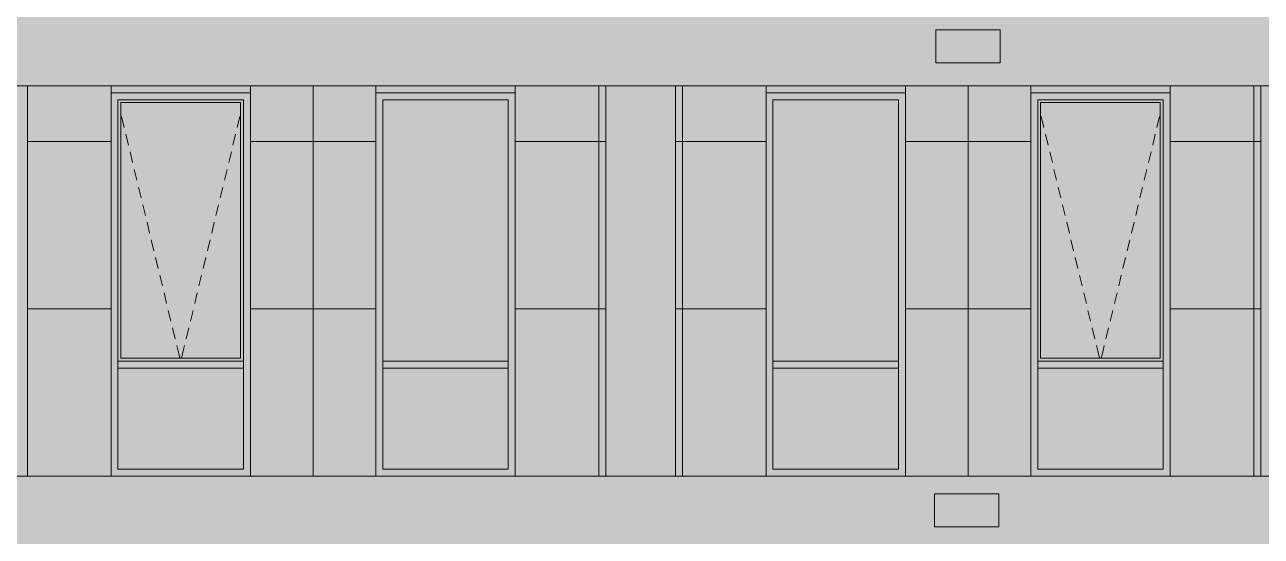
# Model space of a CAD drawing. Header units: millimetres. Extents: x 1499747 to 4230374, y -28481 to 441852.
# Drawn here: x 4054923 to 4063796, y 393397 to 397066 of the extents above; entities that cross this region are included whole.
import ezdxf

# ---------------------------------------------------------------- set-up
doc = ezdxf.new("R2010")
doc.units = ezdxf.units.MM
doc.header["$MEASUREMENT"] = 0
doc.layers.add('Чертеж и Рисунок', color=7, linetype='Continuous')

msp = doc.modelspace()

# ---------------------------------------------------------------- hatches: boundary and pattern name
at = {"layer": 'Чертеж и Рисунок', "linetype": 'Continuous', "lineweight": 0, "true_color": 0xffffff}
for points in [[(4054441.97367, 397128.40713), (4054441.97367, 396628.40637), (4068441.89505, 396628.40637), (4068441.89505, 397128.40713)], [(4061461.48439, 396793.00662), (4061923.3851, 396793.00662), (4061923.3851, 397028.70698), (4061461.48439, 397028.70698)], [(4054941.97443, 396628.40637), (4054441.97367, 396628.40637), (4054441.97367, 393828.40209), (4054941.97443, 393828.40209)], [(4059091.98077, 396628.40637), (4054941.97443, 396628.40637), (4054941.97443, 393828.40209), (4055541.97535, 393828.40209), (4055541.97535, 396578.40629), (4056541.97687, 396578.40629), (4056541.97687, 393828.40209), (4057441.67825, 393828.40209), (4057441.67825, 396578.40629), (4058441.67978, 396578.40629), (4058441.67978, 393828.40209), (4059091.98077, 393828.40209)], [(4059091.98077, 393828.40209), (4059591.98153, 393828.40209), (4059591.98153, 396628.40637), (4059091.98077, 396628.40637)], [(4059591.98153, 393828.40209), (4060242.28253, 393828.40209), (4060242.28253, 396578.40629), (4061242.28405, 396578.40629), (4061242.28405, 393828.40209), (4062141.78543, 393828.40209), (4062141.78543, 396578.40629), (4063141.78696, 396578.40629), (4063141.78696, 393828.40209), (4063791.98795, 393828.40209), (4063791.98795, 396628.40637), (4059591.98153, 396628.40637)], [(4063791.98795, 393828.40209), (4064291.98871, 393828.40209), (4064291.98871, 396628.40637), (4063791.98795, 396628.40637)], [(4054441.97367, 393828.40209), (4054441.97367, 393328.40133), (4068441.89505, 393328.40133), (4068441.89505, 393828.40209)], [(4061451.98438, 393464.70154), (4061913.78508, 393464.70154), (4061913.78508, 393700.4019), (4061451.98438, 393700.4019)]]:
    msp.add_hatch(color=7, dxfattribs=at).paths.add_polyline_path(points)
at = {"layer": 'Чертеж и Рисунок', "linetype": 'Continuous', "lineweight": 0, "true_color": 0x2e2e2e}
for points in [[(4055541.97535, 396228.40576), (4055591.97542, 396228.40576), (4055591.97542, 396528.40622), (4055541.97535, 396578.40629)], [(4056041.97611, 396578.40629), (4055541.97535, 396578.40629), (4055591.97542, 396528.40622), (4056041.97611, 396528.40622)], [(4056041.97611, 396578.40629), (4056041.97611, 396528.40622), (4056491.9768, 396528.40622), (4056541.97687, 396578.40629)], [(4056541.97687, 396228.40576), (4056541.97687, 396578.40629), (4056491.9768, 396528.40622), (4056491.9768, 396228.40576)], [(4057941.67901, 396578.40629), (4057441.67825, 396578.40629), (4057491.67832, 396528.40622), (4057941.67901, 396528.40622)], [(4057441.67825, 396578.40629), (4057441.67825, 396228.40576), (4057491.67832, 396228.40576), (4057491.67832, 396528.40622)], [(4057941.67901, 396578.40629), (4057941.67901, 396528.40622), (4058391.6797, 396528.40622), (4058441.67978, 396578.40629)], [(4058441.67978, 396228.40576), (4058441.67978, 396578.40629), (4058391.6797, 396528.40622), (4058391.6797, 396228.40576)], [(4060742.28329, 396578.40629), (4060242.28253, 396578.40629), (4060292.2826, 396528.40622), (4060742.28329, 396528.40622)], [(4060242.28253, 396228.40576), (4060292.2826, 396228.40576), (4060292.2826, 396528.40622), (4060242.28253, 396578.40629)], [(4060742.28329, 396578.40629), (4060742.28329, 396528.40622), (4061192.28398, 396528.40622), (4061242.28405, 396578.40629)], [(4061242.28405, 396228.40576), (4061242.28405, 396578.40629), (4061192.28398, 396528.40622), (4061192.28398, 396228.40576)], [(4062141.78543, 396578.40629), (4062141.78543, 396228.40576), (4062191.78551, 396228.40576), (4062191.78551, 396528.40622)], [(4062641.78619, 396578.40629), (4062141.78543, 396578.40629), (4062191.78551, 396528.40622), (4062641.78619, 396528.40622)], [(4062641.78619, 396578.40629), (4062641.78619, 396528.40622), (4063091.78688, 396528.40622), (4063141.78696, 396578.40629)], [(4063141.78696, 396228.40576), (4063141.78696, 396578.40629), (4063091.78688, 396528.40622), (4063091.78688, 396228.40576)], [(4055541.97535, 394828.40362), (4055591.97542, 394828.40362), (4055591.97542, 396228.40576), (4055541.97535, 396228.40576)], [(4056541.97687, 394828.40362), (4056541.97687, 396228.40576), (4056491.9768, 396228.40576), (4056491.9768, 394828.40362)], [(4057441.67825, 394828.40362), (4057491.67832, 394828.40362), (4057491.67832, 396228.40576), (4057441.67825, 396228.40576)], [(4058441.67978, 394828.40362), (4058441.67978, 396228.40576), (4058391.6797, 396228.40576), (4058391.6797, 394828.40362)], [(4060242.28253, 394828.40362), (4060292.2826, 394828.40362), (4060292.2826, 396228.40576), (4060242.28253, 396228.40576)], [(4061242.28405, 394828.40362), (4061242.28405, 396228.40576), (4061192.28398, 396228.40576), (4061192.28398, 394828.40362)], [(4062141.78543, 396228.40576), (4062141.78543, 394828.40362), (4062191.78551, 394828.40362), (4062191.78551, 396228.40576)], [(4063141.78696, 394828.40362), (4063141.78696, 396228.40576), (4063091.78688, 396228.40576), (4063091.78688, 394828.40362)], [(4055541.97535, 394628.40332), (4055591.97542, 394628.40332), (4055591.97542, 394828.40362), (4055541.97535, 394828.40362)], [(4056541.97687, 394628.40332), (4056541.97687, 394828.40362), (4056491.9768, 394828.40362), (4056491.9768, 394628.40332)], [(4057441.67825, 394628.40332), (4057491.67832, 394628.40332), (4057491.67832, 394828.40362), (4057441.67825, 394828.40362)], [(4058441.67978, 394628.40332), (4058441.67978, 394828.40362), (4058391.6797, 394828.40362), (4058391.6797, 394628.40332)], [(4060242.28253, 394628.40332), (4060292.2826, 394628.40332), (4060292.2826, 394828.40362), (4060242.28253, 394828.40362)], [(4061242.28405, 394628.40332), (4061242.28405, 394828.40362), (4061192.28398, 394828.40362), (4061192.28398, 394628.40332)], [(4062141.78543, 394628.40332), (4062191.78551, 394628.40332), (4062191.78551, 394828.40362), (4062141.78543, 394828.40362)], [(4063141.78696, 394628.40332), (4063141.78696, 394828.40362), (4063091.78688, 394828.40362), (4063091.78688, 394628.40332)], [(4055541.97535, 394628.40332), (4055541.97535, 393828.40209), (4055591.97542, 393878.40217), (4055591.97542, 394628.40332)], [(4055591.97542, 394603.40328), (4056041.97611, 394603.40328), (4056041.97611, 394653.40335), (4055591.97542, 394653.40335)], [(4056041.97611, 394653.40335), (4056041.97611, 394603.40328), (4056491.9768, 394603.40328), (4056491.9768, 394653.40335)], [(4056541.97687, 394628.40332), (4056491.9768, 394628.40332), (4056491.9768, 393878.40217), (4056541.97687, 393828.40209)], [(4057441.67825, 394628.40332), (4057441.67825, 393828.40209), (4057491.67832, 393878.40217), (4057491.67832, 394628.40332)], [(4057491.67832, 394603.40328), (4057941.67901, 394603.40328), (4057941.67901, 394653.40335), (4057491.67832, 394653.40335)], [(4057941.67901, 394653.40335), (4057941.67901, 394603.40328), (4058391.6797, 394603.40328), (4058391.6797, 394653.40335)], [(4058441.67978, 394628.40332), (4058391.6797, 394628.40332), (4058391.6797, 393878.40217), (4058441.67978, 393828.40209)], [(4060242.28253, 394628.40332), (4060242.28253, 393828.40209), (4060292.2826, 393878.40217), (4060292.2826, 394628.40332)], [(4060292.2826, 394603.40328), (4060742.28329, 394603.40328), (4060742.28329, 394653.40335), (4060292.2826, 394653.40335)], [(4060742.28329, 394653.40335), (4060742.28329, 394603.40328), (4061192.28398, 394603.40328), (4061192.28398, 394653.40335)], [(4061242.28405, 394628.40332), (4061192.28398, 394628.40332), (4061192.28398, 393878.40217), (4061242.28405, 393828.40209)], [(4062141.78543, 394628.40332), (4062141.78543, 393828.40209), (4062191.78551, 393878.40217), (4062191.78551, 394628.40332)], [(4062191.78551, 394603.40328), (4062641.78619, 394603.40328), (4062641.78619, 394653.40335), (4062191.78551, 394653.40335)], [(4062641.78619, 394653.40335), (4062641.78619, 394603.40328), (4063091.78688, 394603.40328), (4063091.78688, 394653.40335)], [(4063141.78696, 394628.40332), (4063091.78688, 394628.40332), (4063091.78688, 393878.40217), (4063141.78696, 393828.40209)], [(4056041.97611, 393828.40209), (4056041.97611, 393878.40217), (4055591.97542, 393878.40217), (4055541.97535, 393828.40209)], [(4056041.97611, 393828.40209), (4056541.97687, 393828.40209), (4056491.9768, 393878.40217), (4056041.97611, 393878.40217)], [(4057441.67825, 393828.40209), (4057941.67901, 393828.40209), (4057941.67901, 393878.40217), (4057491.67832, 393878.40217)], [(4057941.67901, 393828.40209), (4058441.67978, 393828.40209), (4058391.6797, 393878.40217), (4057941.67901, 393878.40217)], [(4060742.28329, 393828.40209), (4060742.28329, 393878.40217), (4060292.2826, 393878.40217), (4060242.28253, 393828.40209)], [(4060742.28329, 393828.40209), (4061242.28405, 393828.40209), (4061192.28398, 393878.40217), (4060742.28329, 393878.40217)], [(4062141.78543, 393828.40209), (4062641.78619, 393828.40209), (4062641.78619, 393878.40217), (4062191.78551, 393878.40217)], [(4062641.78619, 393828.40209), (4063141.78696, 393828.40209), (4063091.78688, 393878.40217), (4062641.78619, 393878.40217)]]:
    msp.add_hatch(color=250, dxfattribs=at).paths.add_polyline_path(points)
at = {"layer": 'Чертеж и Рисунок', "linetype": 'Continuous', "lineweight": 0, "true_color": 0xf7fdff}
for points in [[(4055591.97542, 394653.40335), (4055611.97545, 394673.40338), (4055611.97545, 396508.40619), (4055591.97542, 396528.40622)], [(4056491.9768, 396528.40622), (4055591.97542, 396528.40622), (4055611.97545, 396508.40619), (4056471.97677, 396508.40619)], [(4056491.9768, 394653.40335), (4056491.9768, 396528.40622), (4056471.97677, 396508.40619), (4056471.97677, 394673.40338)], [(4062191.78551, 394653.40335), (4062211.78554, 394673.40338), (4062211.78554, 396508.40619), (4062191.78551, 396528.40622)], [(4063091.78688, 396528.40622), (4062191.78551, 396528.40622), (4062211.78554, 396508.40619), (4063071.78685, 396508.40619)], [(4063091.78688, 394653.40335), (4063091.78688, 396528.40622), (4063071.78685, 396508.40619), (4063071.78685, 394673.40338)], [(4056491.9768, 394653.40335), (4056471.97677, 394673.40338), (4055611.97545, 394673.40338), (4055591.97542, 394653.40335)], [(4063091.78688, 394653.40335), (4063071.78685, 394673.40338), (4062211.78554, 394673.40338), (4062191.78551, 394653.40335)]]:
    msp.add_hatch(color=7, dxfattribs=at).paths.add_polyline_path(points)
at = {"layer": 'Чертеж и Рисунок', "linetype": 'Continuous', "lineweight": 0, "true_color": 0x84adf9}
for points in [[(4055611.97545, 394673.40338), (4056471.97677, 394673.40338), (4056471.97677, 396508.40619), (4055611.97545, 396508.40619)], [(4057491.67832, 394653.40335), (4058391.6797, 394653.40335), (4058391.6797, 394828.40362), (4058391.6797, 396228.40576), (4058391.6797, 396528.40622), (4057491.67832, 396528.40622)], [(4060292.2826, 394653.40335), (4061192.28398, 394653.40335), (4061192.28398, 394828.40362), (4061192.28398, 396228.40576), (4061192.28398, 396528.40622), (4060292.2826, 396528.40622)], [(4062211.78554, 394673.40338), (4063071.78685, 394673.40338), (4063071.78685, 396508.40619), (4062211.78554, 396508.40619)], [(4055591.97542, 394603.40328), (4055591.97542, 393878.40217), (4056491.9768, 393878.40217), (4056491.9768, 394603.40328)], [(4057491.67832, 394603.40328), (4057491.67832, 393878.40217), (4058391.6797, 393878.40217), (4058391.6797, 394603.40328)], [(4060292.2826, 394603.40328), (4060292.2826, 393878.40217), (4061192.28398, 393878.40217), (4061192.28398, 394603.40328)], [(4062191.78551, 394603.40328), (4062191.78551, 393878.40217), (4063091.78688, 393878.40217), (4063091.78688, 394603.40328)]]:
    msp.add_hatch(color=161, dxfattribs=at).paths.add_polyline_path(points)

# ---------------------------------------------------------------- linework, layer by layer
at = {"layer": 'Чертеж и Рисунок', "color": 7, "linetype": 'Continuous', "lineweight": 5}
for points in [[(4061461.48439, 396793.00662), (4061461.48439, 397028.70698)], [(4061461.48439, 397028.70698), (4061923.3851, 397028.70698)], [(4061923.3851, 397028.70698), (4061923.3851, 396793.00662)], [(4061923.3851, 396793.00662), (4061461.48439, 396793.00662)], [(4054441.97367, 396628.40637), (4068441.89505, 396628.40637)], [(4054941.97443, 393828.40209), (4054941.97443, 396628.40637)], [(4055541.97535, 396578.40629), (4056541.97687, 396578.40629)], [(4057441.67825, 396578.40629), (4058441.67978, 396578.40629)], [(4059091.98077, 393828.40209), (4059091.98077, 396628.40637)], [(4059591.98153, 393828.40209), (4059591.98153, 396628.40637)], [(4060242.28253, 396578.40629), (4061242.28405, 396578.40629)], [(4062141.78543, 396578.40629), (4063141.78696, 396578.40629)], [(4063141.78696, 396578.40629), (4063141.78696, 393828.40209)], [(4063791.98795, 393828.40209), (4063791.98795, 396628.40637)], [(4055591.97542, 396228.40576), (4055591.97542, 396528.40622)], [(4055591.97542, 396528.40622), (4056041.97611, 396528.40622)], [(4055611.97545, 396508.40619), (4055611.97545, 394673.40338)], [(4056471.97677, 396508.40619), (4055611.97545, 396508.40619)], [(4056041.97611, 396528.40622), (4056491.9768, 396528.40622)], [(4056471.97677, 394673.40338), (4056471.97677, 396508.40619)], [(4056491.9768, 396228.40576), (4056491.9768, 396528.40622)], [(4057491.67832, 396528.40622), (4057941.67901, 396528.40622)], [(4057491.67832, 396228.40576), (4057491.67832, 396528.40622)], [(4057941.67901, 396528.40622), (4058391.6797, 396528.40622)], [(4058391.6797, 396228.40576), (4058391.6797, 396528.40622)], [(4060292.2826, 396528.40622), (4060742.28329, 396528.40622)], [(4060292.2826, 396228.40576), (4060292.2826, 396528.40622)], [(4060742.28329, 396528.40622), (4061192.28398, 396528.40622)], [(4061192.28398, 396228.40576), (4061192.28398, 396528.40622)], [(4062191.78551, 396228.40576), (4062191.78551, 396528.40622)], [(4062191.78551, 396528.40622), (4062641.78619, 396528.40622)], [(4062211.78554, 396508.40619), (4062211.78554, 394673.40338)], [(4063071.78685, 396508.40619), (4062211.78554, 396508.40619)], [(4062641.78619, 396528.40622), (4063091.78688, 396528.40622)], [(4063071.78685, 394673.40338), (4063071.78685, 396508.40619)], [(4063091.78688, 396228.40576), (4063091.78688, 396528.40622)], [(4055591.97542, 394828.40362), (4055591.97542, 396228.40576)], [(4056491.9768, 394828.40362), (4056491.9768, 396228.40576)], [(4057491.67832, 394828.40362), (4057491.67832, 396228.40576)], [(4058391.6797, 394828.40362), (4058391.6797, 396228.40576)], [(4060292.2826, 394828.40362), (4060292.2826, 396228.40576)], [(4061192.28398, 394828.40362), (4061192.28398, 396228.40576)], [(4062191.78551, 394828.40362), (4062191.78551, 396228.40576)], [(4063091.78688, 394828.40362), (4063091.78688, 396228.40576)], [(4055591.97542, 394653.40335), (4055591.97542, 394828.40362)], [(4056491.9768, 394653.40335), (4056491.9768, 394828.40362)], [(4057491.67832, 394653.40335), (4057491.67832, 394828.40362)], [(4058391.6797, 394653.40335), (4058391.6797, 394828.40362)], [(4060292.2826, 394653.40335), (4060292.2826, 394828.40362)], [(4061192.28398, 394653.40335), (4061192.28398, 394828.40362)], [(4062191.78551, 394653.40335), (4062191.78551, 394828.40362)], [(4063091.78688, 394653.40335), (4063091.78688, 394828.40362)], [(4055591.97542, 394628.40332), (4055591.97542, 394653.40335)], [(4056041.97611, 394653.40335), (4055591.97542, 394653.40335)], [(4055591.97542, 394603.40328), (4055591.97542, 394628.40332)], [(4055591.97542, 393878.40217), (4055591.97542, 394603.40328)], [(4056041.97611, 394603.40328), (4055591.97542, 394603.40328)], [(4055611.97545, 394673.40338), (4056471.97677, 394673.40338)], [(4056491.9768, 394653.40335), (4056041.97611, 394653.40335)], [(4056491.9768, 394603.40328), (4056041.97611, 394603.40328)], [(4056491.9768, 394628.40332), (4056491.9768, 394653.40335)], [(4056491.9768, 394603.40328), (4056491.9768, 394628.40332)], [(4056491.9768, 393878.40217), (4056491.9768, 394603.40328)], [(4057941.67901, 394653.40335), (4057491.67832, 394653.40335)], [(4057491.67832, 394628.40332), (4057491.67832, 394653.40335)], [(4057491.67832, 394603.40328), (4057491.67832, 394628.40332)], [(4057941.67901, 394603.40328), (4057491.67832, 394603.40328)], [(4057491.67832, 393878.40217), (4057491.67832, 394603.40328)], [(4058391.6797, 394653.40335), (4057941.67901, 394653.40335)], [(4058391.6797, 394603.40328), (4057941.67901, 394603.40328)], [(4058391.6797, 394628.40332), (4058391.6797, 394653.40335)], [(4058391.6797, 394603.40328), (4058391.6797, 394628.40332)], [(4058391.6797, 393878.40217), (4058391.6797, 394603.40328)], [(4060742.28329, 394653.40335), (4060292.2826, 394653.40335)], [(4060292.2826, 394628.40332), (4060292.2826, 394653.40335)], [(4060292.2826, 394603.40328), (4060292.2826, 394628.40332)], [(4060742.28329, 394603.40328), (4060292.2826, 394603.40328)], [(4060292.2826, 393878.40217), (4060292.2826, 394603.40328)], [(4061192.28398, 394653.40335), (4060742.28329, 394653.40335)], [(4061192.28398, 394603.40328), (4060742.28329, 394603.40328)], [(4061192.28398, 394628.40332), (4061192.28398, 394653.40335)], [(4061192.28398, 394603.40328), (4061192.28398, 394628.40332)], [(4061192.28398, 393878.40217), (4061192.28398, 394603.40328)], [(4062191.78551, 394628.40332), (4062191.78551, 394653.40335)], [(4062641.78619, 394653.40335), (4062191.78551, 394653.40335)], [(4062191.78551, 394603.40328), (4062191.78551, 394628.40332)], [(4062191.78551, 393878.40217), (4062191.78551, 394603.40328)], [(4062641.78619, 394603.40328), (4062191.78551, 394603.40328)], [(4062211.78554, 394673.40338), (4063071.78685, 394673.40338)], [(4063091.78688, 394653.40335), (4062641.78619, 394653.40335)], [(4063091.78688, 394603.40328), (4062641.78619, 394603.40328)], [(4063091.78688, 394628.40332), (4063091.78688, 394653.40335)], [(4063091.78688, 394603.40328), (4063091.78688, 394628.40332)], [(4063091.78688, 393878.40217), (4063091.78688, 394603.40328)], [(4054441.97367, 393828.40209), (4068441.89505, 393828.40209)], [(4056041.97611, 393878.40217), (4055591.97542, 393878.40217)], [(4056491.9768, 393878.40217), (4056041.97611, 393878.40217)], [(4057941.67901, 393878.40217), (4057491.67832, 393878.40217)], [(4058391.6797, 393878.40217), (4057941.67901, 393878.40217)], [(4060742.28329, 393878.40217), (4060292.2826, 393878.40217)], [(4061192.28398, 393878.40217), (4060742.28329, 393878.40217)], [(4062641.78619, 393878.40217), (4062191.78551, 393878.40217)], [(4063091.78688, 393878.40217), (4062641.78619, 393878.40217)], [(4061451.98438, 393464.70154), (4061451.98438, 393700.4019)], [(4061451.98438, 393700.4019), (4061913.78508, 393700.4019)], [(4061913.78508, 393700.4019), (4061913.78508, 393464.70154)], [(4061913.78508, 393464.70154), (4061451.98438, 393464.70154)]]:
    msp.add_lwpolyline(points, dxfattribs=at)
at = {"layer": 'Чертеж и Рисунок', "color": 253, "linetype": 'Continuous', "lineweight": 5, "true_color": 0xaaaaaa}
for points in [[(4055541.97535, 396628.40637), (4055541.97535, 393828.40209)], [(4056541.97687, 396628.40637), (4056541.97687, 393828.40209)], [(4056991.77756, 396628.40637), (4056991.77756, 393828.40209)], [(4057441.67825, 396628.40637), (4057441.67825, 393828.40209)], [(4058441.67978, 396628.40637), (4058441.67978, 393828.40209)], [(4059041.68069, 396628.40637), (4059041.68069, 393828.40209)], [(4059642.28161, 396628.40637), (4059642.28161, 393828.40209)], [(4060242.28253, 396628.40637), (4060242.28253, 393828.40209)], [(4061242.28405, 396628.40637), (4061242.28405, 393828.40209)], [(4061692.08474, 396628.40637), (4061692.08474, 393828.40209)], [(4062141.78543, 396628.40637), (4062141.78543, 393828.40209)], [(4063141.98696, 396628.40637), (4063141.98696, 393828.40209)], [(4063741.78787, 396628.40637), (4063741.78787, 393828.40209)], [(4054941.97443, 396228.00576), (4055541.97535, 396228.00576)], [(4056542.37687, 396228.00576), (4057441.67825, 396228.00576)], [(4057441.67825, 396228.00576), (4057442.37825, 396228.00576)], [(4058442.17978, 396228.00576), (4059091.98077, 396228.00576)], [(4059591.98153, 396228.00576), (4060241.98253, 396228.00576)], [(4061241.58405, 396228.00576), (4061242.28405, 396228.00576)], [(4061242.28405, 396228.00576), (4062141.58543, 396228.00576)], [(4063141.98696, 396228.00576), (4063791.98795, 396228.00576)], [(4054941.97443, 395028.00393), (4055541.97535, 395028.00393)], [(4056542.37687, 395028.00393), (4057441.67825, 395028.00393)], [(4057441.67825, 395028.00393), (4057442.37825, 395028.00393)], [(4058442.17978, 395028.00393), (4059091.98077, 395028.00393)], [(4059591.98153, 395028.00393), (4060241.98253, 395028.00393)], [(4061241.58405, 395028.00393), (4061242.28405, 395028.00393)], [(4061242.28405, 395028.00393), (4062141.58543, 395028.00393)], [(4063141.98696, 395028.00393), (4063791.98795, 395028.00393)]]:
    msp.add_lwpolyline(points, dxfattribs=at)
at = {"layer": 'Чертеж и Рисунок', "color": 23, "linetype": 'Continuous', "lineweight": 5, "true_color": 0xbf8080}
for points in [[(4055617.47546, 396407.10603), (4055636.17549, 396329.30591)], [(4056466.47676, 396407.10603), (4056447.67673, 396329.30591)], [(4062217.28554, 396407.10603), (4062236.08557, 396329.30591)], [(4063066.28684, 396407.10603), (4063047.48681, 396329.30591)], [(4055647.97551, 396280.70584), (4055666.67554, 396202.90572)], [(4056435.97671, 396280.70584), (4056417.17668, 396202.90572)], [(4062247.78559, 396280.70584), (4062266.58562, 396202.90572)], [(4063035.7868, 396280.70584), (4063016.98677, 396202.90572)], [(4055678.47555, 396154.30565), (4055697.17558, 396076.60553)], [(4056405.47667, 396154.30565), (4056386.67664, 396076.60553)], [(4062278.28564, 396154.30565), (4062297.08567, 396076.60553)], [(4063005.28675, 396154.30565), (4062986.48672, 396076.60553)], [(4055708.9756, 396028.00545), (4055727.67563, 395950.20533)], [(4056374.97662, 396028.00545), (4056356.17659, 395950.20533)], [(4062308.78568, 396028.00545), (4062327.58571, 395950.20533)], [(4062974.7867, 396028.00545), (4062955.98667, 395950.20533)], [(4055739.47565, 395901.60526), (4055758.27568, 395823.80514)], [(4056344.37657, 395901.60526), (4056325.67654, 395823.80514)], [(4062339.28573, 395901.60526), (4062358.08576, 395823.80514)], [(4062944.28666, 395901.60526), (4062925.48663, 395823.80514)], [(4055769.97569, 395775.20507), (4055788.77572, 395697.50495)], [(4056313.87653, 395775.20507), (4056295.1765, 395697.50495)], [(4062369.78578, 395775.20507), (4062388.58581, 395697.50495)], [(4062913.78661, 395775.20507), (4062894.98658, 395697.50495)], [(4055800.47574, 395648.80487), (4055819.27577, 395571.10476)], [(4056283.37648, 395648.80487), (4056264.67645, 395571.10476)], [(4062400.28582, 395648.80487), (4062419.08585, 395571.10476)], [(4062883.28656, 395648.80487), (4062864.48653, 395571.10476)], [(4055830.97579, 395522.50468), (4055849.77582, 395444.70456)], [(4056252.87643, 395522.50468), (4056234.1764, 395444.70456)], [(4062430.78587, 395522.50468), (4062449.5859, 395444.70456)], [(4062852.78652, 395522.50468), (4062833.98649, 395444.70456)], [(4055861.47583, 395396.10449), (4055880.27586, 395318.30437)], [(4056222.37639, 395396.10449), (4056203.67636, 395318.30437)], [(4062461.28592, 395396.10449), (4062480.08595, 395318.30437)], [(4062822.28647, 395396.10449), (4062803.48644, 395318.30437)], [(4055891.97588, 395269.70429), (4055910.77591, 395192.00418)], [(4056191.87634, 395269.70429), (4056173.17631, 395192.00418)], [(4062491.78596, 395269.70429), (4062510.58599, 395192.00418)], [(4062791.78642, 395269.70429), (4062772.98639, 395192.00418)], [(4055922.47593, 395143.4041), (4055941.27596, 395065.60398)], [(4056161.37629, 395143.4041), (4056142.67626, 395065.60398)], [(4062522.28601, 395143.4041), (4062541.08604, 395065.60398)], [(4062761.28638, 395143.4041), (4062742.48635, 395065.60398)], [(4055952.97597, 395017.00391), (4055971.776, 394939.20379)], [(4056130.87625, 395017.00391), (4056112.17622, 394939.20379)], [(4062552.78606, 395017.00391), (4062571.58609, 394939.20379)], [(4062730.68633, 395017.00391), (4062711.9863, 394939.20379)], [(4055983.47602, 394890.60372), (4056002.27605, 394812.9036)], [(4056100.3762, 394890.60372), (4056081.57617, 394812.9036)], [(4062583.2861, 394890.60372), (4062602.08613, 394812.9036)], [(4062700.18628, 394890.60372), (4062681.48625, 394812.9036)], [(4056013.97607, 394764.30352), (4056023.17608, 394726.20346)], [(4056023.17608, 394726.20346), (4056035.8761, 394673.40338)], [(4056060.67614, 394726.20346), (4056047.97612, 394673.40338)], [(4056069.87615, 394764.30352), (4056060.67614, 394726.20346)], [(4062613.78615, 394764.30352), (4062622.98616, 394726.20346)], [(4062622.98616, 394726.20346), (4062635.78618, 394673.40338)], [(4062660.58622, 394726.20346), (4062647.7862, 394673.40338)], [(4062669.68624, 394764.30352), (4062660.58622, 394726.20346)]]:
    msp.add_lwpolyline(points, dxfattribs=at)
at = {"layer": 'Чертеж и Рисунок', "color": 1, "linetype": 'Continuous', "lineweight": 0}
for points in [[(4055051.6746, 393828.40209), (4055580.77541, 393828.40209)], [(4055792.47573, 393828.40209), (4055933.57594, 393828.40209)], [(4056145.27627, 393828.40209), (4056674.37708, 393828.40209)], [(4056886.0774, 393828.40209), (4057027.17762, 393828.40209)], [(4057238.87794, 393828.40209), (4057767.97875, 393828.40209)], [(4057979.67907, 393828.40209), (4058120.77929, 393828.40209)], [(4058332.47961, 393828.40209), (4058861.68042, 393828.40209)], [(4059073.28074, 393828.40209), (4059214.38096, 393828.40209)], [(4059426.08128, 393828.40209), (4059955.28209, 393828.40209)], [(4060166.88241, 393828.40209), (4060307.98263, 393828.40209)], [(4060519.68295, 393828.40209), (4061048.88376, 393828.40209)], [(4061260.48408, 393828.40209), (4061401.6843, 393828.40209)], [(4061613.28462, 393828.40209), (4062142.48543, 393828.40209)], [(4062354.18575, 393828.40209), (4062495.28597, 393828.40209)], [(4062706.88629, 393828.40209), (4063236.0871, 393828.40209)], [(4063447.78742, 393828.40209), (4063588.88764, 393828.40209)]]:
    msp.add_lwpolyline(points, dxfattribs=at)

doc.saveas('drawing.dxf')
